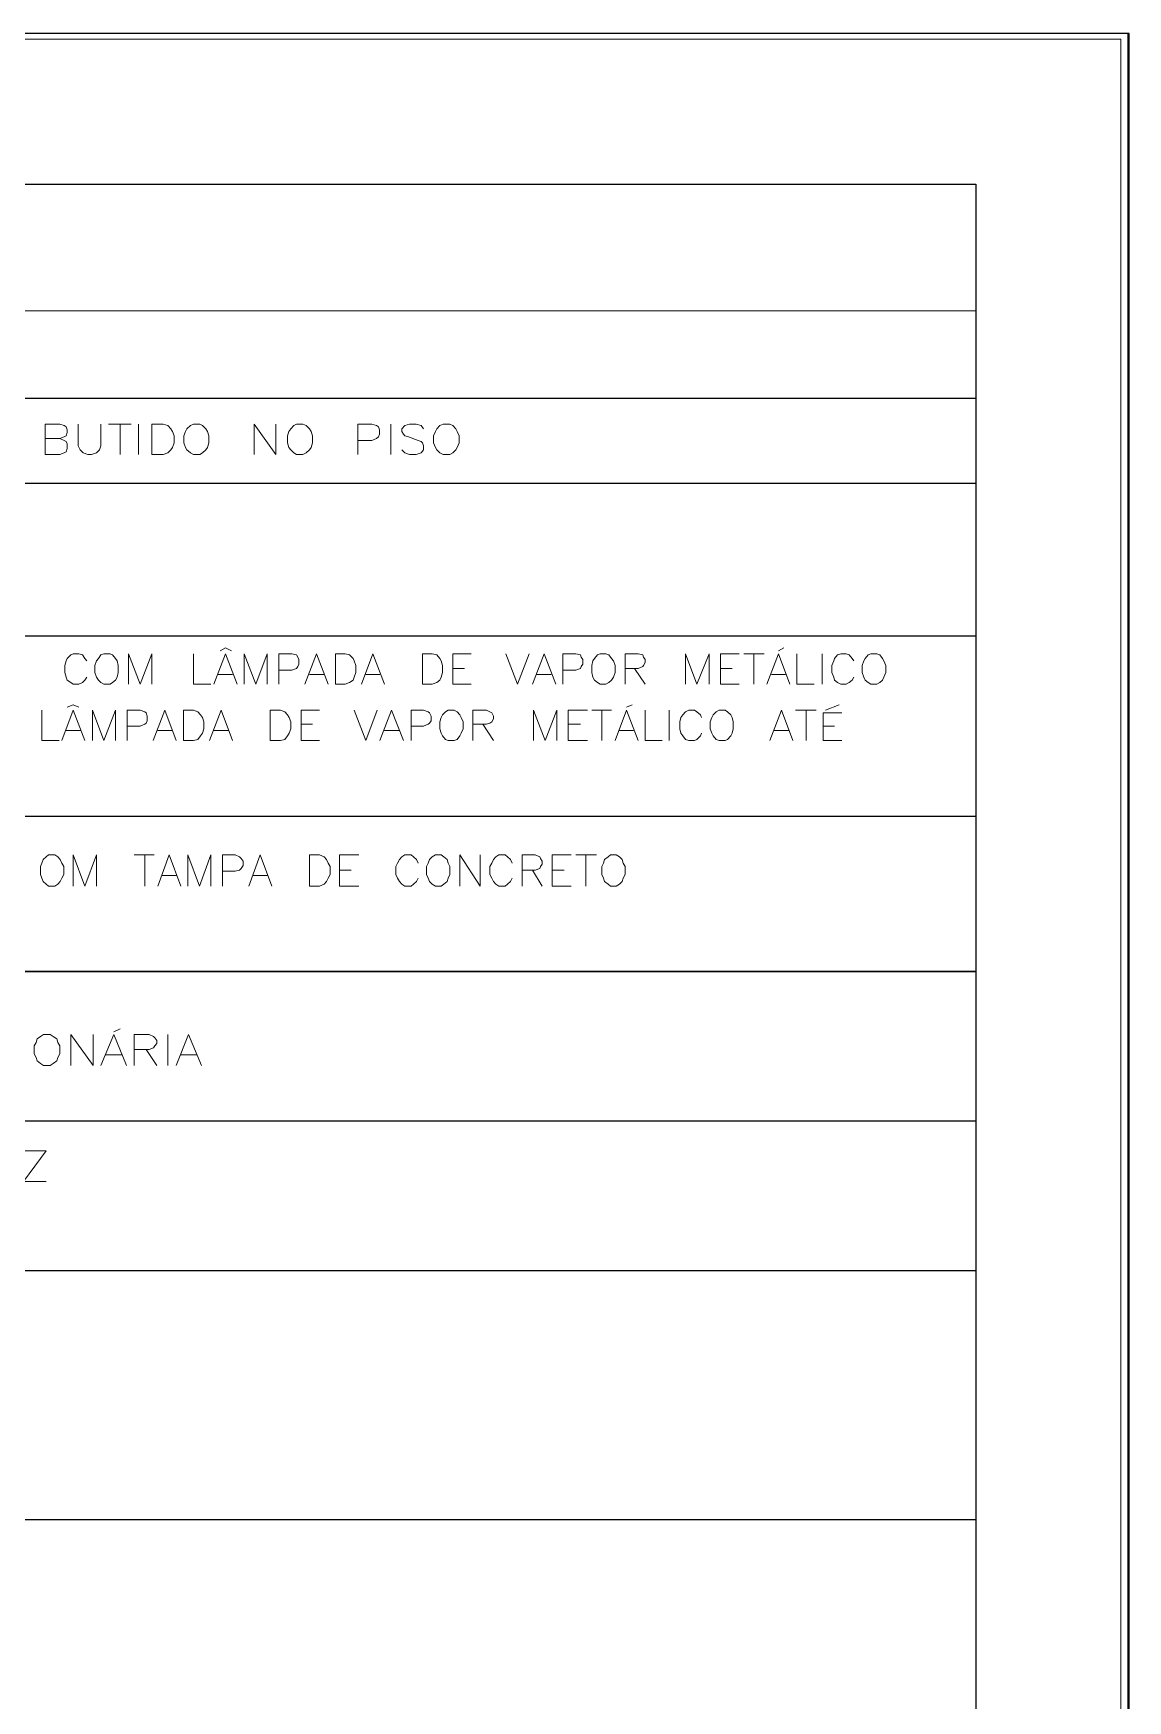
# Model space of a CAD drawing. Header units: millimetres. Extents: x 3240 to 3412, y 1366 to 1426.
# Drawn here: x 3317.29 to 3324.5, y 1414.66 to 1425.64 of the extents above; entities that cross this region are included whole.
import ezdxf
from ezdxf.xclip import XClip

# ---------------------------------------------------------------- set-up
doc = ezdxf.new("R2010")
doc.units = ezdxf.units.MM

# ---------------------------------------------------------------- blocks, each defined once
blk = doc.blocks.new('MFF24880')
at = {"color": 7, "linetype": 'Continuous', "lineweight": 5, "true_color": 0x000007}
blk.add_lwpolyline([(840.08, 0.13), (0, 0.13), (0, 271.14), (14.89, 297.14), (14.89, 594.08), (840.08, 594.08)], close=True, dxfattribs=at)

msp = doc.modelspace()

# ---------------------------------------------------------------- linework, layer by layer
at = {"color": 7, "linetype": 'Continuous', "lineweight": 5, "true_color": 0x000007}
msp.add_lwpolyline([(3240.524, 1366.291), (3324.45, 1366.291), (3324.45, 1425.6), (3240.524, 1425.6)], close=True, dxfattribs=at)
at = {"color": 7, "linetype": 'Continuous', "lineweight": 25, "true_color": 0x000007}
msp.add_lwpolyline([(3323.497, 1424.647), (3323.497, 1367.243), (3242.975, 1367.243), (3242.975, 1424.647)], close=True, dxfattribs=at)
at = {"color": 7, "linetype": 'Continuous', "lineweight": 13, "true_color": 0x000007}
for points in [[(3306.991, 1423.813), (3323.497, 1423.813), (3323.497, 1423.813)], [(3306.991, 1423.238), (3323.497, 1423.238), (3323.497, 1423.238)], [(3317.467, 1422.973), (3317.497, 1422.96), (3317.51, 1422.953), (3317.516, 1422.937), (3317.516, 1422.907), (3317.51, 1422.884), (3317.497, 1422.877), (3317.467, 1422.867), (3317.371, 1422.867), (3317.371, 1423.066), (3317.467, 1423.066), (3317.497, 1423.059), (3317.51, 1423.049), (3317.516, 1423.029), (3317.516, 1423.013), (3317.51, 1422.99), (3317.497, 1422.983), (3317.467, 1422.973), (3317.371, 1422.973)], [(3317.589, 1423.066), (3317.589, 1422.924), (3317.602, 1422.897), (3317.622, 1422.877), (3317.652, 1422.867), (3317.675, 1422.867), (3317.708, 1422.877), (3317.728, 1422.897), (3317.738, 1422.924), (3317.738, 1423.066)], [(3317.788, 1423.066), (3317.937, 1423.066), (3317.937, 1423.066)], [(3317.864, 1423.066), (3317.864, 1422.867), (3317.864, 1422.867)], [(3317.986, 1423.066), (3317.986, 1422.867), (3317.986, 1422.867)], [(3318.747, 1422.867), (3318.747, 1423.066), (3318.889, 1422.867), (3318.889, 1423.066)], [(3319.428, 1422.867), (3319.428, 1423.066), (3319.521, 1423.066), (3319.551, 1423.059), (3319.564, 1423.049), (3319.571, 1423.029), (3319.571, 1423), (3319.564, 1422.983), (3319.551, 1422.973), (3319.521, 1422.96), (3319.428, 1422.96)], [(3319.647, 1423.066), (3319.647, 1422.867), (3319.647, 1422.867)], [(3319.862, 1423.036), (3319.845, 1423.059), (3319.812, 1423.066), (3319.769, 1423.066), (3319.739, 1423.059), (3319.719, 1423.036), (3319.719, 1423.019), (3319.729, 1423), (3319.739, 1422.99), (3319.762, 1422.983), (3319.825, 1422.96), (3319.845, 1422.953), (3319.855, 1422.943), (3319.862, 1422.924), (3319.862, 1422.897), (3319.845, 1422.877), (3319.812, 1422.867), (3319.769, 1422.867), (3319.739, 1422.877), (3319.719, 1422.897)], [(3318.522, 1421.574), (3318.558, 1421.594), (3318.598, 1421.574)], [(3322.197, 1421.574), (3322.233, 1421.594), (3322.233, 1421.594)], [(3317.645, 1421.508), (3317.632, 1421.524), (3317.616, 1421.548), (3317.593, 1421.554), (3317.556, 1421.554), (3317.54, 1421.548), (3317.516, 1421.524), (3317.51, 1421.508), (3317.5, 1421.478), (3317.5, 1421.432), (3317.51, 1421.402), (3317.516, 1421.382), (3317.54, 1421.366), (3317.556, 1421.356), (3317.593, 1421.356), (3317.616, 1421.366), (3317.632, 1421.382), (3317.645, 1421.402)], [(3317.92, 1421.356), (3317.92, 1421.554), (3317.996, 1421.356), (3318.072, 1421.554), (3318.072, 1421.356)], [(3318.347, 1421.554), (3318.347, 1421.356), (3318.462, 1421.356)], [(3318.482, 1421.356), (3318.558, 1421.554), (3318.634, 1421.356)], [(3318.681, 1421.356), (3318.681, 1421.554), (3318.757, 1421.356), (3318.833, 1421.554), (3318.833, 1421.356)], [(3318.909, 1421.356), (3318.909, 1421.554), (3318.995, 1421.554), (3319.025, 1421.548), (3319.035, 1421.534), (3319.041, 1421.518), (3319.041, 1421.488), (3319.035, 1421.471), (3319.025, 1421.458), (3318.995, 1421.448), (3318.909, 1421.448)], [(3319.081, 1421.356), (3319.157, 1421.554), (3319.233, 1421.356)], [(3319.452, 1421.356), (3319.528, 1421.554), (3319.604, 1421.356)], [(3320.054, 1421.356), (3320.054, 1421.554), (3320.176, 1421.554)], [(3320.054, 1421.458), (3320.13, 1421.458), (3320.13, 1421.458)], [(3320.404, 1421.554), (3320.48, 1421.356), (3320.556, 1421.554)], [(3320.579, 1421.356), (3320.656, 1421.554), (3320.732, 1421.356)], [(3320.778, 1421.356), (3320.778, 1421.554), (3320.864, 1421.554), (3320.894, 1421.548), (3320.9, 1421.534), (3320.91, 1421.518), (3320.91, 1421.488), (3320.9, 1421.471), (3320.894, 1421.458), (3320.864, 1421.448), (3320.778, 1421.448)], [(3321.188, 1421.356), (3321.188, 1421.554), (3321.274, 1421.554), (3321.304, 1421.548), (3321.31, 1421.534), (3321.32, 1421.518), (3321.32, 1421.498), (3321.31, 1421.478), (3321.304, 1421.471), (3321.274, 1421.458), (3321.188, 1421.458)], [(3321.251, 1421.458), (3321.32, 1421.356), (3321.32, 1421.356)], [(3321.585, 1421.356), (3321.585, 1421.554), (3321.661, 1421.356), (3321.741, 1421.554), (3321.741, 1421.356)], [(3321.817, 1421.356), (3321.817, 1421.554), (3321.939, 1421.554)], [(3321.817, 1421.458), (3321.893, 1421.458), (3321.893, 1421.458)], [(3321.969, 1421.554), (3322.104, 1421.554), (3322.104, 1421.554)], [(3322.035, 1421.554), (3322.035, 1421.356), (3322.035, 1421.356)], [(3322.121, 1421.356), (3322.197, 1421.554), (3322.273, 1421.356)], [(3322.319, 1421.554), (3322.319, 1421.356), (3322.432, 1421.356)], [(3322.485, 1421.554), (3322.485, 1421.356), (3322.485, 1421.356)], [(3322.693, 1421.508), (3322.683, 1421.524), (3322.663, 1421.548), (3322.644, 1421.554), (3322.607, 1421.554), (3322.587, 1421.548), (3322.567, 1421.524), (3322.561, 1421.508), (3322.548, 1421.478), (3322.548, 1421.432), (3322.561, 1421.402), (3322.567, 1421.382), (3322.587, 1421.366), (3322.607, 1421.356), (3322.644, 1421.356), (3322.663, 1421.366), (3322.683, 1421.382), (3322.693, 1421.402)], [(3318.509, 1421.419), (3318.605, 1421.419), (3318.605, 1421.419)], [(3319.111, 1421.419), (3319.207, 1421.419), (3319.207, 1421.419)], [(3319.481, 1421.419), (3319.574, 1421.419), (3319.574, 1421.419)], [(3320.054, 1421.356), (3320.176, 1421.356), (3320.176, 1421.356)], [(3320.603, 1421.419), (3320.702, 1421.419), (3320.702, 1421.419)], [(3321.817, 1421.356), (3321.939, 1421.356), (3321.939, 1421.356)], [(3322.151, 1421.419), (3322.243, 1421.419), (3322.243, 1421.419)], [(3317.348, 1421.184), (3317.348, 1420.985), (3317.464, 1420.985)], [(3317.48, 1420.985), (3317.556, 1421.184), (3317.632, 1420.985)], [(3317.516, 1421.204), (3317.556, 1421.22), (3317.593, 1421.204)], [(3317.682, 1420.985), (3317.682, 1421.184), (3317.758, 1420.985), (3317.834, 1421.184), (3317.834, 1420.985)], [(3317.91, 1420.985), (3317.91, 1421.184), (3317.996, 1421.184), (3318.026, 1421.174), (3318.036, 1421.167), (3318.042, 1421.144), (3318.042, 1421.114), (3318.036, 1421.098), (3318.026, 1421.091), (3317.996, 1421.078), (3317.91, 1421.078)], [(3318.082, 1420.985), (3318.158, 1421.184), (3318.234, 1420.985)], [(3318.453, 1420.985), (3318.529, 1421.184), (3318.605, 1420.985)], [(3319.055, 1420.985), (3319.055, 1421.184), (3319.177, 1421.184)], [(3319.405, 1421.184), (3319.481, 1420.985), (3319.557, 1421.184)], [(3319.574, 1420.985), (3319.65, 1421.184), (3319.729, 1420.985)], [(3319.779, 1420.985), (3319.779, 1421.184), (3319.862, 1421.184), (3319.891, 1421.174), (3319.901, 1421.167), (3319.911, 1421.144), (3319.911, 1421.114), (3319.901, 1421.098), (3319.891, 1421.091), (3319.862, 1421.078), (3319.779, 1421.078)], [(3320.186, 1420.985), (3320.186, 1421.184), (3320.275, 1421.184), (3320.298, 1421.174), (3320.312, 1421.167), (3320.321, 1421.144), (3320.321, 1421.127), (3320.312, 1421.108), (3320.298, 1421.098), (3320.275, 1421.091), (3320.186, 1421.091)], [(3320.586, 1420.985), (3320.586, 1421.184), (3320.662, 1420.985), (3320.738, 1421.184), (3320.738, 1420.985)], [(3320.814, 1420.985), (3320.814, 1421.184), (3320.94, 1421.184)], [(3320.97, 1421.184), (3321.099, 1421.184), (3321.099, 1421.184)], [(3321.036, 1421.184), (3321.036, 1420.985), (3321.036, 1420.985)], [(3321.122, 1420.985), (3321.198, 1421.184), (3321.274, 1420.985)], [(3321.198, 1421.204), (3321.234, 1421.22), (3321.234, 1421.22)], [(3321.32, 1421.184), (3321.32, 1420.985), (3321.433, 1420.985)], [(3321.479, 1421.184), (3321.479, 1420.985), (3321.479, 1420.985)], [(3321.691, 1421.137), (3321.684, 1421.154), (3321.661, 1421.174), (3321.645, 1421.184), (3321.608, 1421.184), (3321.585, 1421.174), (3321.569, 1421.154), (3321.555, 1421.137), (3321.549, 1421.108), (3321.549, 1421.061), (3321.555, 1421.032), (3321.569, 1421.015), (3321.585, 1420.992), (3321.608, 1420.985), (3321.645, 1420.985), (3321.661, 1420.992), (3321.684, 1421.015), (3321.691, 1421.032)], [(3322.141, 1420.985), (3322.217, 1421.184), (3322.293, 1420.985)], [(3322.309, 1421.184), (3322.445, 1421.184), (3322.445, 1421.184)], [(3322.379, 1421.184), (3322.379, 1420.985), (3322.379, 1420.985)], [(3322.614, 1421.167), (3322.491, 1421.167), (3322.491, 1420.985), (3322.614, 1420.985)], [(3322.508, 1421.184), (3322.597, 1421.22), (3322.597, 1421.22)], [(3317.51, 1421.051), (3317.606, 1421.051), (3317.606, 1421.051)], [(3318.112, 1421.051), (3318.204, 1421.051), (3318.204, 1421.051)], [(3318.482, 1421.051), (3318.575, 1421.051), (3318.575, 1421.051)], [(3319.055, 1421.091), (3319.131, 1421.091), (3319.131, 1421.091)], [(3319.604, 1421.051), (3319.703, 1421.051), (3319.703, 1421.051)], [(3320.252, 1421.091), (3320.321, 1420.985), (3320.321, 1420.985)], [(3320.814, 1421.091), (3320.894, 1421.091), (3320.894, 1421.091)], [(3321.152, 1421.051), (3321.244, 1421.051), (3321.244, 1421.051)], [(3322.167, 1421.051), (3322.263, 1421.051), (3322.263, 1421.051)], [(3322.491, 1421.078), (3322.567, 1421.078), (3322.567, 1421.078)], [(3319.055, 1420.985), (3319.177, 1420.985), (3319.177, 1420.985)], [(3320.814, 1420.985), (3320.94, 1420.985), (3320.94, 1420.985)], [(3317.556, 1420.026), (3317.556, 1420.231), (3317.632, 1420.026), (3317.708, 1420.231), (3317.708, 1420.026)], [(3317.956, 1420.231), (3318.089, 1420.231), (3318.089, 1420.231)], [(3318.026, 1420.231), (3318.026, 1420.026), (3318.026, 1420.026)], [(3318.112, 1420.026), (3318.188, 1420.231), (3318.264, 1420.026)], [(3318.31, 1420.026), (3318.31, 1420.231), (3318.386, 1420.026), (3318.462, 1420.231), (3318.462, 1420.026)], [(3318.539, 1420.026), (3318.539, 1420.231), (3318.621, 1420.231), (3318.651, 1420.218), (3318.661, 1420.208), (3318.674, 1420.191), (3318.674, 1420.162), (3318.661, 1420.142), (3318.651, 1420.132), (3318.621, 1420.125), (3318.539, 1420.125)], [(3318.711, 1420.026), (3318.787, 1420.231), (3318.863, 1420.026)], [(3319.309, 1420.026), (3319.309, 1420.231), (3319.435, 1420.231)], [(3319.825, 1420.178), (3319.815, 1420.201), (3319.796, 1420.218), (3319.779, 1420.231), (3319.739, 1420.231), (3319.719, 1420.218), (3319.703, 1420.201), (3319.69, 1420.178), (3319.68, 1420.155), (3319.68, 1420.102), (3319.69, 1420.079), (3319.703, 1420.056), (3319.719, 1420.039), (3319.739, 1420.026), (3319.779, 1420.026), (3319.796, 1420.039), (3319.815, 1420.056), (3319.825, 1420.079)], [(3320.1, 1420.026), (3320.1, 1420.231), (3320.235, 1420.026), (3320.235, 1420.231)], [(3320.444, 1420.178), (3320.434, 1420.201), (3320.414, 1420.218), (3320.398, 1420.231), (3320.358, 1420.231), (3320.338, 1420.218), (3320.321, 1420.201), (3320.312, 1420.178), (3320.298, 1420.155), (3320.298, 1420.102), (3320.312, 1420.079), (3320.321, 1420.056), (3320.338, 1420.039), (3320.358, 1420.026), (3320.398, 1420.026), (3320.414, 1420.039), (3320.434, 1420.056), (3320.444, 1420.079)], [(3320.51, 1420.026), (3320.51, 1420.231), (3320.596, 1420.231), (3320.626, 1420.218), (3320.632, 1420.208), (3320.642, 1420.191), (3320.642, 1420.171), (3320.632, 1420.155), (3320.626, 1420.142), (3320.596, 1420.132), (3320.51, 1420.132)], [(3320.708, 1420.026), (3320.708, 1420.231), (3320.834, 1420.231)], [(3320.864, 1420.231), (3321, 1420.231), (3321, 1420.231)], [(3320.93, 1420.231), (3320.93, 1420.026), (3320.93, 1420.026)], [(3318.142, 1420.095), (3318.234, 1420.095), (3318.234, 1420.095)], [(3318.737, 1420.095), (3318.833, 1420.095), (3318.833, 1420.095)], [(3319.309, 1420.132), (3319.385, 1420.132), (3319.385, 1420.132)], [(3320.579, 1420.132), (3320.642, 1420.026), (3320.642, 1420.026)], [(3320.708, 1420.132), (3320.788, 1420.132), (3320.788, 1420.132)], [(3319.309, 1420.026), (3319.435, 1420.026), (3319.435, 1420.026)], [(3320.708, 1420.026), (3320.834, 1420.026), (3320.834, 1420.026)], [(3317.54, 1418.845), (3317.54, 1419.05), (3317.688, 1418.845), (3317.688, 1419.05)], [(3317.738, 1418.845), (3317.824, 1419.05), (3317.907, 1418.845)], [(3317.824, 1419.067), (3317.864, 1419.087), (3317.864, 1419.087)], [(3317.956, 1418.845), (3317.956, 1419.05), (3318.056, 1419.05), (3318.085, 1419.037), (3318.092, 1419.027), (3318.105, 1419.01), (3318.105, 1418.991), (3318.092, 1418.974), (3318.085, 1418.961), (3318.056, 1418.951), (3317.956, 1418.951)], [(3318.178, 1419.05), (3318.178, 1418.845), (3318.178, 1418.845)], [(3318.234, 1418.845), (3318.314, 1419.05), (3318.4, 1418.845)], [(3318.036, 1418.951), (3318.105, 1418.845), (3318.105, 1418.845)], [(3317.771, 1418.915), (3317.874, 1418.915), (3317.874, 1418.915)], [(3318.264, 1418.915), (3318.37, 1418.915), (3318.37, 1418.915)], [(3317.378, 1418.081), (3317.229, 1418.081), (3317.378, 1418.283), (3317.229, 1418.283)], [(3306.991, 1415.858), (3323.497, 1415.858), (3323.497, 1415.858)], [(3306.991, 1415.858), (3323.497, 1415.858), (3323.497, 1415.858)]]:
    msp.add_lwpolyline(points, dxfattribs=at)
at = {"color": 7, "linetype": 'Continuous', "lineweight": -2, "true_color": 0x000007}
for points in [[(3306.991, 1423.238), (3323.497, 1423.238), (3323.497, 1423.238)], [(3306.991, 1423.238), (3323.497, 1423.238), (3323.497, 1423.238)], [(3306.991, 1422.679), (3323.497, 1422.679), (3323.497, 1422.679)], [(3306.991, 1421.673), (3323.497, 1421.673), (3323.497, 1421.673)], [(3306.991, 1421.673), (3323.497, 1421.673), (3323.497, 1421.673)], [(3306.991, 1420.486), (3323.497, 1420.486), (3323.497, 1420.486)], [(3306.991, 1418.481), (3323.497, 1418.481), (3323.497, 1418.481)], [(3306.991, 1418.481), (3323.497, 1418.481), (3323.497, 1418.481)], [(3306.991, 1417.495), (3323.497, 1417.495), (3323.497, 1417.495)], [(3306.991, 1417.495), (3323.497, 1417.495), (3323.497, 1417.495)], [(3306.991, 1415.858), (3323.497, 1415.858), (3323.497, 1415.858)]]:
    msp.add_lwpolyline(points, dxfattribs=at)
at = {"color": 7, "linetype": 'Continuous', "lineweight": 13, "true_color": 0x000007}
for points in [[(3318.072, 1422.867), (3318.072, 1423.066), (3318.148, 1423.066), (3318.178, 1423.059), (3318.198, 1423.036), (3318.208, 1423.019), (3318.221, 1422.99), (3318.221, 1422.943), (3318.208, 1422.914), (3318.198, 1422.897), (3318.178, 1422.877), (3318.148, 1422.867)], [(3318.347, 1423.066), (3318.327, 1423.059), (3318.304, 1423.036), (3318.294, 1423.019), (3318.284, 1422.99), (3318.284, 1422.943), (3318.294, 1422.914), (3318.304, 1422.897), (3318.327, 1422.877), (3318.347, 1422.867), (3318.39, 1422.867), (3318.406, 1422.877), (3318.429, 1422.897), (3318.439, 1422.914), (3318.449, 1422.943), (3318.449, 1422.99), (3318.439, 1423.019), (3318.429, 1423.036), (3318.406, 1423.059), (3318.39, 1423.066)], [(3319.025, 1423.066), (3319.008, 1423.059), (3318.988, 1423.036), (3318.975, 1423.019), (3318.965, 1422.99), (3318.965, 1422.943), (3318.975, 1422.914), (3318.988, 1422.897), (3319.008, 1422.877), (3319.025, 1422.867), (3319.068, 1422.867), (3319.088, 1422.877), (3319.111, 1422.897), (3319.121, 1422.914), (3319.131, 1422.943), (3319.131, 1422.99), (3319.121, 1423.019), (3319.111, 1423.036), (3319.088, 1423.059), (3319.068, 1423.066)], [(3319.991, 1423.066), (3319.968, 1423.059), (3319.948, 1423.036), (3319.941, 1423.019), (3319.928, 1422.99), (3319.928, 1422.943), (3319.941, 1422.914), (3319.948, 1422.897), (3319.968, 1422.877), (3319.991, 1422.867), (3320.034, 1422.867), (3320.054, 1422.877), (3320.073, 1422.897), (3320.083, 1422.914), (3320.097, 1422.943), (3320.097, 1422.99), (3320.083, 1423.019), (3320.073, 1423.036), (3320.054, 1423.059), (3320.034, 1423.066)], [(3317.758, 1421.554), (3317.738, 1421.548), (3317.722, 1421.524), (3317.708, 1421.508), (3317.698, 1421.478), (3317.698, 1421.432), (3317.708, 1421.402), (3317.722, 1421.382), (3317.738, 1421.366), (3317.758, 1421.356), (3317.798, 1421.356), (3317.814, 1421.366), (3317.834, 1421.382), (3317.844, 1421.402), (3317.851, 1421.432), (3317.851, 1421.478), (3317.844, 1421.508), (3317.834, 1421.524), (3317.814, 1421.548), (3317.798, 1421.554)], [(3319.283, 1421.356), (3319.283, 1421.554), (3319.346, 1421.554), (3319.375, 1421.548), (3319.399, 1421.524), (3319.405, 1421.508), (3319.415, 1421.478), (3319.415, 1421.432), (3319.405, 1421.402), (3319.399, 1421.382), (3319.375, 1421.366), (3319.346, 1421.356)], [(3319.855, 1421.356), (3319.855, 1421.554), (3319.918, 1421.554), (3319.948, 1421.548), (3319.968, 1421.524), (3319.977, 1421.508), (3319.987, 1421.478), (3319.987, 1421.432), (3319.977, 1421.402), (3319.968, 1421.382), (3319.948, 1421.366), (3319.918, 1421.356)], [(3321.023, 1421.554), (3321.006, 1421.548), (3320.986, 1421.524), (3320.976, 1421.508), (3320.97, 1421.478), (3320.97, 1421.432), (3320.976, 1421.402), (3320.986, 1421.382), (3321.006, 1421.366), (3321.023, 1421.356), (3321.062, 1421.356), (3321.082, 1421.366), (3321.099, 1421.382), (3321.112, 1421.402), (3321.122, 1421.432), (3321.122, 1421.478), (3321.112, 1421.508), (3321.099, 1421.524), (3321.082, 1421.548), (3321.062, 1421.554)], [(3322.806, 1421.554), (3322.789, 1421.548), (3322.769, 1421.524), (3322.759, 1421.508), (3322.749, 1421.478), (3322.749, 1421.432), (3322.759, 1421.402), (3322.769, 1421.382), (3322.789, 1421.366), (3322.806, 1421.356), (3322.845, 1421.356), (3322.865, 1421.366), (3322.882, 1421.382), (3322.892, 1421.402), (3322.905, 1421.432), (3322.905, 1421.478), (3322.892, 1421.508), (3322.882, 1421.524), (3322.865, 1421.548), (3322.845, 1421.554)], [(3318.281, 1420.985), (3318.281, 1421.184), (3318.347, 1421.184), (3318.376, 1421.174), (3318.393, 1421.154), (3318.406, 1421.137), (3318.416, 1421.108), (3318.416, 1421.061), (3318.406, 1421.032), (3318.393, 1421.015), (3318.376, 1420.992), (3318.347, 1420.985)], [(3318.853, 1420.985), (3318.853, 1421.184), (3318.919, 1421.184), (3318.949, 1421.174), (3318.965, 1421.154), (3318.978, 1421.137), (3318.988, 1421.108), (3318.988, 1421.061), (3318.978, 1421.032), (3318.965, 1421.015), (3318.949, 1420.992), (3318.919, 1420.985)], [(3320.024, 1421.184), (3320.007, 1421.174), (3319.987, 1421.154), (3319.977, 1421.137), (3319.968, 1421.108), (3319.968, 1421.061), (3319.977, 1421.032), (3319.987, 1421.015), (3320.007, 1420.992), (3320.024, 1420.985), (3320.063, 1420.985), (3320.083, 1420.992), (3320.1, 1421.015), (3320.11, 1421.032), (3320.123, 1421.061), (3320.123, 1421.108), (3320.11, 1421.137), (3320.1, 1421.154), (3320.083, 1421.174), (3320.063, 1421.184)], [(3321.807, 1421.184), (3321.787, 1421.174), (3321.767, 1421.154), (3321.76, 1421.137), (3321.747, 1421.108), (3321.747, 1421.061), (3321.76, 1421.032), (3321.767, 1421.015), (3321.787, 1420.992), (3321.807, 1420.985), (3321.846, 1420.985), (3321.863, 1420.992), (3321.883, 1421.015), (3321.893, 1421.032), (3321.899, 1421.061), (3321.899, 1421.108), (3321.893, 1421.137), (3321.883, 1421.154), (3321.863, 1421.174), (3321.846, 1421.184)], [(3317.394, 1420.231), (3317.378, 1420.218), (3317.358, 1420.201), (3317.348, 1420.178), (3317.341, 1420.155), (3317.341, 1420.102), (3317.348, 1420.079), (3317.358, 1420.056), (3317.378, 1420.039), (3317.394, 1420.026), (3317.434, 1420.026), (3317.454, 1420.039), (3317.47, 1420.056), (3317.48, 1420.079), (3317.493, 1420.102), (3317.493, 1420.155), (3317.48, 1420.178), (3317.47, 1420.201), (3317.454, 1420.218), (3317.434, 1420.231)], [(3319.111, 1420.026), (3319.111, 1420.231), (3319.177, 1420.231), (3319.207, 1420.218), (3319.223, 1420.201), (3319.233, 1420.178), (3319.246, 1420.155), (3319.246, 1420.102), (3319.233, 1420.079), (3319.223, 1420.056), (3319.207, 1420.039), (3319.177, 1420.026)], [(3319.941, 1420.231), (3319.918, 1420.218), (3319.901, 1420.201), (3319.891, 1420.178), (3319.882, 1420.155), (3319.882, 1420.102), (3319.891, 1420.079), (3319.901, 1420.056), (3319.918, 1420.039), (3319.941, 1420.026), (3319.977, 1420.026), (3319.994, 1420.039), (3320.017, 1420.056), (3320.024, 1420.079), (3320.034, 1420.102), (3320.034, 1420.155), (3320.024, 1420.178), (3320.017, 1420.201), (3319.994, 1420.218), (3319.977, 1420.231)], [(3321.092, 1420.231), (3321.076, 1420.218), (3321.052, 1420.201), (3321.046, 1420.178), (3321.036, 1420.155), (3321.036, 1420.102), (3321.046, 1420.079), (3321.052, 1420.056), (3321.076, 1420.039), (3321.092, 1420.026), (3321.129, 1420.026), (3321.152, 1420.039), (3321.168, 1420.056), (3321.175, 1420.079), (3321.188, 1420.102), (3321.188, 1420.155), (3321.175, 1420.178), (3321.168, 1420.201), (3321.152, 1420.218), (3321.129, 1420.231)], [(3317.361, 1419.05), (3317.341, 1419.037), (3317.318, 1419.02), (3317.311, 1418.997), (3317.298, 1418.974), (3317.298, 1418.921), (3317.311, 1418.898), (3317.318, 1418.875), (3317.341, 1418.858), (3317.361, 1418.845), (3317.404, 1418.845), (3317.424, 1418.858), (3317.447, 1418.875), (3317.454, 1418.898), (3317.467, 1418.921), (3317.467, 1418.974), (3317.454, 1418.997), (3317.447, 1419.02), (3317.424, 1419.037), (3317.404, 1419.05)]]:
    msp.add_lwpolyline(points, close=True, dxfattribs=at)
at = {"color": 7, "linetype": 'Continuous', "lineweight": -2, "true_color": 0x000007}
msp.add_lwpolyline([(3323.497, 1419.464), (3306.991, 1419.464)], close=True, dxfattribs=at)

# ---------------------------------------------------------------- block references
at = {"color": 7, "true_color": 0xffffff}
ref = msp.add_blockref('MFF24880', (3240.488, 1366.231), dxfattribs=dict(at, xscale=0.1, yscale=0.1, zscale=0.1))
XClip(ref).set_block_clipping_path([(0, 0), (840.1799554566, 594.08)])

doc.saveas('drawing.dxf')
